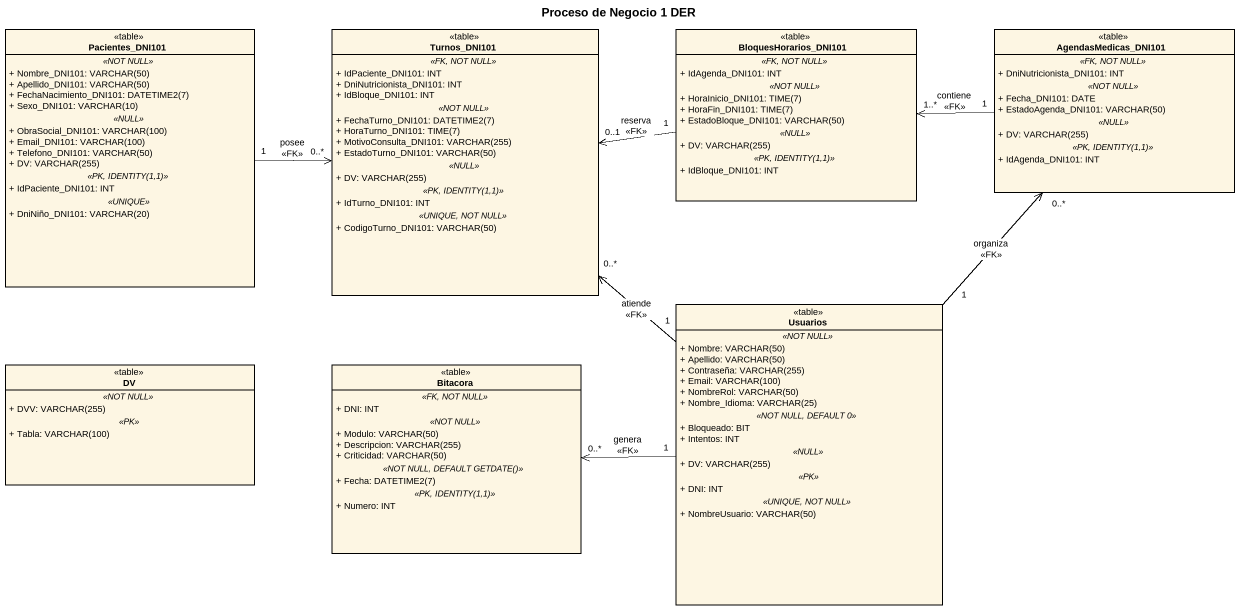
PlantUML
@startuml
title Proceso de Negocio 1 DER
hide circle
hide empty members
skinparam classAttributeIconSize 0
class Pacientes_DNI101 <<table>> {
  .. <<NOT NULL>> ..
  {field} + Nombre_DNI101: VARCHAR(50)
  {field} + Apellido_DNI101: VARCHAR(50)
  {field} + FechaNacimiento_DNI101: DATETIME2(7)
  {field} + Sexo_DNI101: VARCHAR(10)
  .. <<NULL>> ..
  {field} + ObraSocial_DNI101: VARCHAR(100)
  {field} + Email_DNI101: VARCHAR(100)
  {field} + Telefono_DNI101: VARCHAR(50)
  {field} + DV: VARCHAR(255)
  .. <<PK, IDENTITY(1,1)>> ..
  + IdPaciente_DNI101: INT
  .. <<UNIQUE>> ..
  {field} + DniNiño_DNI101: VARCHAR(20)
}
class Turnos_DNI101 <<table>> {
  .. <<FK, NOT NULL>> ..
  + IdPaciente_DNI101: INT
  + DniNutricionista_DNI101: INT
  + IdBloque_DNI101: INT
  .. <<NOT NULL>> ..
  {field} + FechaTurno_DNI101: DATETIME2(7)
  {field} + HoraTurno_DNI101: TIME(7)
  {field} + MotivoConsulta_DNI101: VARCHAR(255)
  {field} + EstadoTurno_DNI101: VARCHAR(50)
  .. <<NULL>> ..
  {field} + DV: VARCHAR(255)
  .. <<PK, IDENTITY(1,1)>> ..
  + IdTurno_DNI101: INT
  .. <<UNIQUE, NOT NULL>> ..
  {field} + CodigoTurno_DNI101: VARCHAR(50)
}
class BloquesHorarios_DNI101 <<table>> {
  .. <<FK, NOT NULL>> ..
  + IdAgenda_DNI101: INT
  .. <<NOT NULL>> ..
  {field} + HoraInicio_DNI101: TIME(7)
  {field} + HoraFin_DNI101: TIME(7)
  {field} + EstadoBloque_DNI101: VARCHAR(50)
  .. <<NULL>> ..
  {field} + DV: VARCHAR(255)
  .. <<PK, IDENTITY(1,1)>> ..
  + IdBloque_DNI101: INT
}
class AgendasMedicas_DNI101 <<table>> {
  .. <<FK, NOT NULL>> ..
  + DniNutricionista_DNI101: INT
  .. <<NOT NULL>> ..
  + Fecha_DNI101: DATE
  {field} + EstadoAgenda_DNI101: VARCHAR(50)
  .. <<NULL>> ..
  {field} + DV: VARCHAR(255)
  .. <<PK, IDENTITY(1,1)>> ..
  + IdAgenda_DNI101: INT
}
class Usuarios <<table>> {
  .. <<NOT NULL>> ..
  {field} + Nombre: VARCHAR(50)
  {field} + Apellido: VARCHAR(50)
  {field} + Contraseña: VARCHAR(255)
  {field} + Email: VARCHAR(100)
  {field} + NombreRol: VARCHAR(50)
  {field} + Nombre_Idioma: VARCHAR(25)
  .. <<NOT NULL, DEFAULT 0>> ..
  + Bloqueado: BIT
  + Intentos: INT
  .. <<NULL>> ..
  {field} + DV: VARCHAR(255)
  .. <<PK>> ..
  + DNI: INT
  .. <<UNIQUE, NOT NULL>> ..
  {field} + NombreUsuario: VARCHAR(50)
}
class DV <<table>> {
  .. <<NOT NULL>> ..
  {field} + DVV: VARCHAR(255)
  .. <<PK>> ..
  {field} + Tabla: VARCHAR(100)
}
class Bitacora <<table>> {
  .. <<FK, NOT NULL>> ..
  + DNI: INT
  .. <<NOT NULL>> ..
  {field} + Modulo: VARCHAR(50)
  {field} + Descripcion: VARCHAR(255)
  {field} + Criticidad: VARCHAR(50)
  .. <<NOT NULL, DEFAULT GETDATE()>> ..
  {field} + Fecha: DATETIME2(7)
  .. <<PK, IDENTITY(1,1)>> ..
  + Numero: INT
}
Pacientes_DNI101 "1" -right-> "0..*" Turnos_DNI101 : posee\n<<FK>>
BloquesHorarios_DNI101 "1" -left-> "0..1" Turnos_DNI101 : reserva\n<<FK>>
AgendasMedicas_DNI101 "1" -left-> "1..*" BloquesHorarios_DNI101 : contiene\n<<FK>>
Usuarios "1" -up-> "0..*" Turnos_DNI101 : atiende\n<<FK>>
Usuarios "1" -up-> "0..*" AgendasMedicas_DNI101 : organiza\n<<FK>>
Usuarios "1" -left-> "0..*" Bitacora : genera\n<<FK>>
@enduml
